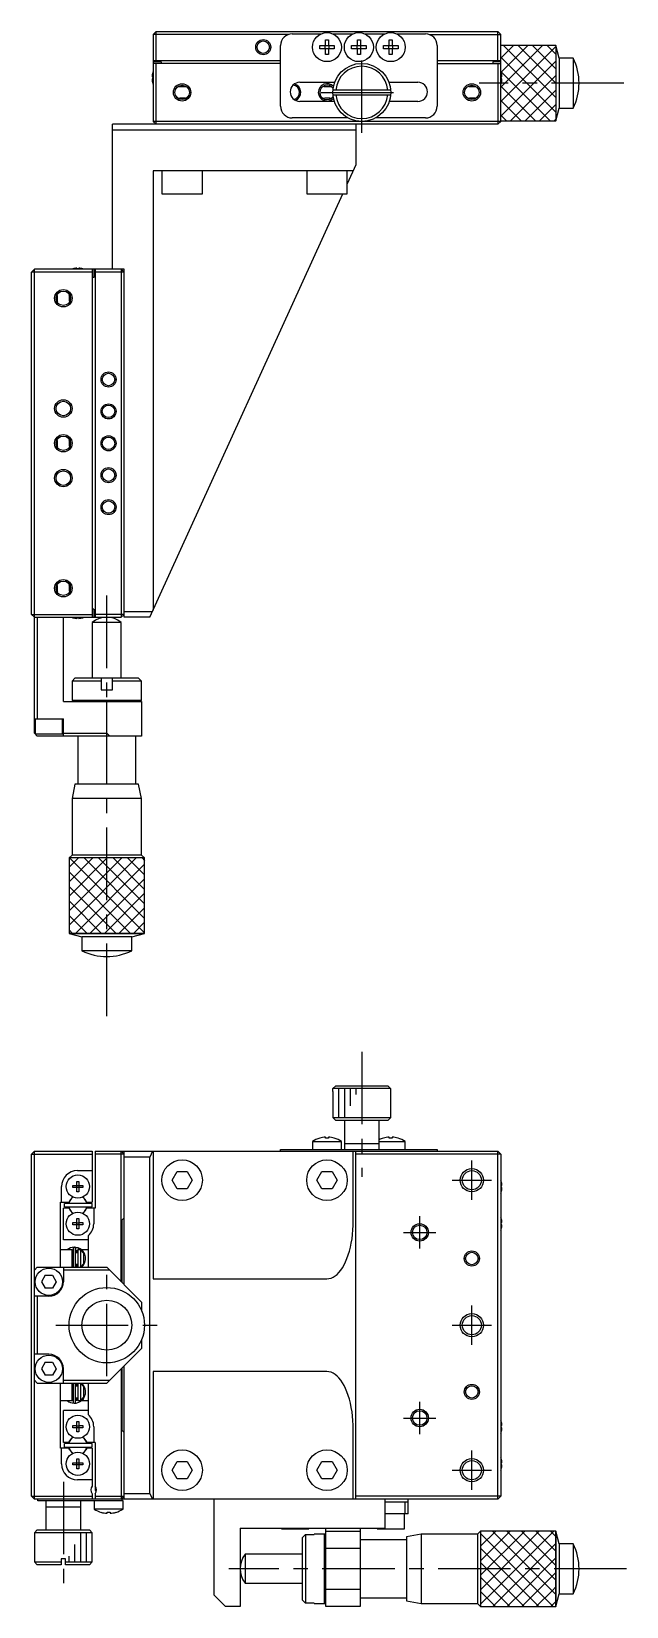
# Model space of a CAD drawing. Extents: x -258 to 397, y -12 to 473.
# Drawn here: x -2.3 to 100.4, y 201.2 to 472.7 of the extents above; entities that cross this region are included whole.
import ezdxf

# ---------------------------------------------------------------- set-up
doc = ezdxf.new("R2010")
doc.units = 0
doc.header["$LTSCALE"] = 10
doc.linetypes.add('CENTER', pattern=[2, 1.25, -0.25, 0.25, -0.25])
doc.layers.get('0').update_dxf_attribs({"linetype": 'CONTINUOUS'})
doc.layers.add('CENTER', color=1, linetype='CENTER')

msp = doc.modelspace()

# ---------------------------------------------------------------- linework, layer by layer
at = {"color": 7, "linetype": 'CONTINUOUS'}
for p, q in [((18.704448, 472.24967), (19.204448, 472.74967)), ((19.204448, 472.74967), (78.204448, 472.74967)), ((19.204448, 467.74967), (19.204448, 472.74967)), ((78.704448, 472.24967), (78.204448, 472.74967)), ((78.204448, 467.74967), (78.204448, 472.74967)), ((18.704448, 472.24967), (18.704448, 457.24967)), ((42.079948, 472.24967), (18.704448, 472.24967)), ((40.704448, 459.84967), (40.704448, 470.34967)), ((42.704448, 472.34967), (47.724652, 472.34967)), ((47.445859, 469.78967), (47.445859, 470.30967)), ((47.445859, 470.30967), (48.444448, 470.30967)), ((48.403073, 469.78967), (48.403073, 470.30967)), ((48.444448, 471.30826), (48.964448, 471.30826)), ((48.444448, 470.30967), (48.444448, 471.30826)), ((48.444448, 470.351045), (48.964448, 470.351045)), ((48.964448, 471.30826), (48.964448, 470.30967)), ((48.964448, 470.30967), (49.963038, 470.30967)), ((49.005823, 470.30967), (49.005823, 469.78967)), ((49.684244, 472.34967), (53.224652, 472.34967)), ((49.963038, 470.30967), (49.963038, 469.78967)), ((52.945859, 469.78967), (52.945859, 470.30967)), ((52.945859, 470.30967), (53.944448, 470.30967)), ((53.903073, 469.78967), (53.903073, 470.30967)), ((53.944448, 471.30826), (54.464448, 471.30826)), ((53.944448, 470.30967), (53.944448, 471.30826)), ((53.944448, 470.351045), (54.464448, 470.351045)), ((54.464448, 471.30826), (54.464448, 470.30967)), ((54.464448, 470.30967), (55.463038, 470.30967)), ((54.505823, 470.30967), (54.505823, 469.78967)), ((55.184244, 472.34967), (58.724652, 472.34967)), ((55.463038, 470.30967), (55.463038, 469.78967)), ((58.445859, 469.78967), (58.445859, 470.30967)), ((58.445859, 470.30967), (59.444448, 470.30967)), ((59.403073, 469.78967), (59.403073, 470.30967)), ((59.444448, 471.30826), (59.964448, 471.30826)), ((59.444448, 470.30967), (59.444448, 471.30826)), ((59.444448, 470.351045), (59.964448, 470.351045)), ((59.964448, 471.30826), (59.964448, 470.30967)), ((59.964448, 470.30967), (60.963038, 470.30967)), ((60.005823, 470.30967), (60.005823, 469.78967)), ((60.684244, 472.34967), (65.704448, 472.34967)), ((60.963038, 470.30967), (60.963038, 469.78967)), ((66.328948, 472.24967), (78.704448, 472.24967)), ((67.704448, 470.34967), (67.704448, 459.84967)), ((78.704448, 457.24967), (78.704448, 472.24967)), ((88.204455, 470.349669), (78.704448, 470.349669)), ((88.204455, 470.349669), (88.204455, 457.349671)), ((88.793943, 468.14967), (88.204455, 470.349669)), ((18.704448, 467.74967), (40.704448, 467.74967)), ((20.104448, 467.49967), (18.704448, 467.49967)), ((40.704448, 467.24967), (18.704448, 467.24967)), ((19.204448, 456.74967), (19.204448, 467.24967)), ((20.104448, 467.49967), (20.104448, 467.24967)), ((48.444448, 469.78967), (47.445859, 469.78967)), ((48.444448, 468.79108), (48.444448, 469.78967)), ((48.964448, 469.748295), (48.444448, 469.748295)), ((48.964448, 468.79108), (48.444448, 468.79108)), ((48.964448, 469.78967), (48.964448, 468.79108)), ((49.963038, 469.78967), (48.964448, 469.78967)), ((53.944448, 469.78967), (52.945859, 469.78967)), ((53.944448, 468.79108), (53.944448, 469.78967)), ((54.464448, 469.748295), (53.944448, 469.748295)), ((54.464448, 468.79108), (53.944448, 468.79108)), ((54.464448, 469.78967), (54.464448, 468.79108)), ((55.463038, 469.78967), (54.464448, 469.78967)), ((59.444448, 469.78967), (58.445859, 469.78967)), ((59.444448, 468.79108), (59.444448, 469.78967)), ((59.964448, 469.748295), (59.444448, 469.748295)), ((59.964448, 468.79108), (59.444448, 468.79108)), ((59.964448, 469.78967), (59.964448, 468.79108)), ((60.963038, 469.78967), (59.964448, 469.78967)), ((67.704448, 467.74967), (78.704448, 467.74967)), ((67.704448, 467.24967), (78.704448, 467.24967)), ((78.704448, 467.49967), (77.304448, 467.49967)), ((77.304448, 467.49967), (77.304448, 467.24967)), ((78.204448, 467.24967), (78.204448, 456.74967)), ((88.793943, 468.14967), (88.793943, 459.54967)), ((91.204454, 468.14967), (88.793943, 468.14967)), ((91.204454, 468.14967), (91.204454, 459.54967)), ((18.514589, 464.92967), (18.634926, 464.92967)), ((18.634926, 464.56967), (18.514589, 464.56967)), ((18.630304, 465.638286), (18.634926, 465.636031)), ((18.634926, 464.92967), (18.634926, 464.56967)), ((78.77397, 465.636031), (78.778592, 465.638286)), ((78.77397, 464.92967), (78.894307, 464.92967)), ((78.77397, 464.56967), (78.77397, 464.92967)), ((78.894307, 464.56967), (78.77397, 464.56967)), ((18.634926, 463.863309), (18.630304, 463.861054)), ((23.159382, 463.26301), (23.017062, 463.293701)), ((44.004448, 463.99967), (50.0207, 463.99967)), ((48.159382, 463.26301), (48.017062, 463.293701)), ((59.688422, 462.64967), (49.720474, 462.64967)), ((49.720474, 461.84967), (59.688422, 461.84967)), ((59.388197, 463.99967), (64.404448, 463.99967)), ((73.159382, 463.26301), (73.017062, 463.293701)), ((78.778592, 463.861054), (78.77397, 463.863309)), ((24.249514, 461.23633), (24.391834, 461.205639)), ((49.950765, 460.69967), (44.004448, 460.69967)), ((49.249514, 461.23633), (49.391834, 461.205639)), ((64.404448, 460.69967), (59.458131, 460.69967)), ((74.249514, 461.23633), (74.391834, 461.205639)), ((88.204455, 457.349671), (88.793943, 459.54967)), ((88.793943, 459.54967), (91.204454, 459.54967)), ((78.204448, 456.74967), (11.704448, 456.74967)), ((11.704448, 431.74967), (11.704448, 456.74967)), ((19.204448, 456.74967), (18.704448, 457.24967)), ((78.704448, 457.24967), (18.704448, 457.24967)), ((52.32958, 457.84967), (42.704448, 457.84967)), ((53.704448, 456.74967), (53.704448, 449.74967)), ((65.704448, 457.84967), (57.079317, 457.84967)), ((78.704448, 457.24967), (78.204448, 456.74967)), ((78.704448, 457.349671), (88.204455, 457.349671)), ((53.704448, 455.74967), (11.704448, 455.74967)), ((53.248722, 448.74967), (18.704448, 448.74967)), ((18.704448, 448.74967), (18.704448, 372.949179)), ((20.204448, 448.74967), (20.204448, 444.74967)), ((27.204448, 444.74967), (27.204448, 448.74967)), ((45.204448, 448.74967), (45.204448, 444.74967)), ((53.704448, 449.74967), (52.204448, 446.45822)), ((52.204448, 444.74967), (52.204448, 448.74967)), ((18.1578, 371.74967), (51.425817, 444.74967)), ((20.204448, 444.74967), (27.204448, 444.74967)), ((45.204448, 444.74967), (52.204448, 444.74967)), ((4.818087, 431.819192), (4.815832, 431.823814)), ((5.524448, 431.819192), (5.524448, 431.939529)), ((5.884448, 431.819192), (5.524448, 431.819192)), ((5.884448, 431.939529), (5.884448, 431.819192)), ((6.593064, 431.823814), (6.59081, 431.819192)), ((-1.795552, 431.74967), (-2.295552, 431.24967)), ((-2.295552, 372.24967), (-2.295552, 431.24967)), ((8.204448, 431.24967), (-2.295552, 431.24967)), ((13.704448, 431.74967), (-1.795552, 431.74967)), ((-1.795552, 351.74967), (-1.795552, 431.74967)), ((8.204448, 431.74967), (8.204448, 371.74967)), ((8.454448, 430.34967), (8.204448, 430.34967)), ((8.454448, 431.74967), (8.454448, 430.34967)), ((8.704448, 431.74967), (8.704448, 371.74967)), ((13.704448, 431.24967), (8.704448, 431.24967)), ((13.704448, 431.24967), (13.204448, 431.74967)), ((13.204448, 431.74967), (13.204448, 371.74967)), ((13.704448, 371.74967), (13.704448, 431.74967)), ((4.217788, 427.294736), (4.248479, 427.437056)), ((2.191108, 426.204604), (2.160417, 426.062284)), ((4.217788, 402.294736), (4.248479, 402.437056)), ((2.191108, 401.204604), (2.160417, 401.062284)), ((2.191108, 376.204604), (2.160417, 376.062284)), ((4.217788, 377.294736), (4.248479, 377.437056)), ((-2.295552, 372.24967), (-1.795552, 371.74967)), ((-2.295552, 372.24967), (8.204448, 372.24967)), ((8.454448, 373.14967), (8.204448, 373.14967)), ((8.454448, 373.14967), (8.454448, 371.74967)), ((13.704448, 372.24967), (8.704448, 372.24967)), ((13.704448, 372.24967), (13.204448, 371.74967)), ((13.704448, 372.74967), (18.613526, 372.74967)), ((-1.795552, 371.74967), (13.204448, 371.74967)), ((-1.295552, 371.74967), (-1.295552, 354.24967)), ((3.204448, 357.24967), (3.204448, 371.74967)), ((4.815832, 371.675526), (4.818087, 371.680148)), ((5.524448, 371.680148), (5.884448, 371.680148)), ((5.524448, 371.559811), (5.524448, 371.680148)), ((5.884448, 371.680148), (5.884448, 371.559811)), ((6.59081, 371.680148), (6.593064, 371.675526)), ((13.204444, 370.872161), (8.204452, 370.872161)), ((8.204452, 370.872161), (8.204452, 361.24967)), ((13.204444, 361.24967), (13.204444, 370.872161)), ((18.1578, 371.74967), (13.704448, 371.74967)), ((5.204448, 361.24967), (4.704448, 360.74967)), ((16.204448, 361.24967), (5.204448, 361.24967)), ((9.704448, 361.24967), (9.704448, 359.24967)), ((11.704448, 359.24967), (11.704448, 361.24967)), ((16.704448, 360.74967), (16.204448, 361.24967)), ((9.704448, 360.74967), (4.704448, 360.74967)), ((4.704448, 360.74967), (4.704448, 357.44967)), ((9.704448, 359.24967), (11.704448, 359.24967)), ((16.704448, 360.74967), (11.704448, 360.74967)), ((16.704448, 357.44967), (16.704448, 360.74967)), ((3.204448, 357.24967), (16.704448, 357.24967)), ((4.704448, 357.44967), (4.904448, 357.24967)), ((4.704448, 357.44967), (16.704448, 357.44967)), ((10.704448, 351.74967), (10.704448, 357.24967)), ((16.504448, 357.24967), (16.704448, 357.44967)), ((16.704448, 357.24967), (16.704448, 351.24967)), ((-1.795552, 354.24967), (3.204448, 354.24967)), ((-1.645552, 354.24967), (-1.645552, 351.64967)), ((3.054448, 351.64967), (3.054448, 354.24967)), ((3.204448, 351.24967), (3.204448, 354.24967)), ((-1.795552, 351.74967), (-1.295552, 351.24967)), ((-1.645552, 351.64967), (3.054448, 351.64967)), ((16.704448, 351.24967), (-1.295552, 351.24967)), ((3.204448, 351.74967), (10.704448, 351.74967)), ((5.704448, 351.24967), (5.704448, 342.99967)), ((10.704448, 351.74967), (11.204448, 351.24967)), ((15.704448, 342.99967), (15.704448, 351.24967)), ((5.204451, 342.99967), (4.704452, 340.499671)), ((16.204445, 342.99967), (5.204451, 342.99967)), ((16.704444, 340.499671), (16.204445, 342.99967)), ((16.704444, 340.499671), (4.704452, 340.499671)), ((4.704452, 340.499671), (4.704452, 330.749666)), ((16.704444, 330.749666), (16.704444, 340.499671)), ((4.704452, 330.749666), (4.204449, 330.249664)), ((17.204447, 330.249664), (4.204449, 330.249664)), ((4.204449, 330.249664), (4.204449, 317.249663)), ((4.204449, 330.249664), (4.204449, 317.249663)), ((17.204447, 330.249664), (4.204449, 330.249664)), ((16.704444, 330.749666), (4.704452, 330.749666)), ((17.204447, 330.249664), (16.704444, 330.749666)), ((17.204447, 317.249663), (17.204447, 330.249664)), ((17.204447, 317.249663), (17.204447, 330.249664)), ((17.204447, 317.249663), (4.204449, 317.249663)), ((4.204449, 317.249663), (6.404448, 316.660175)), ((4.204449, 317.249663), (17.204447, 317.249663)), ((15.004448, 316.660175), (6.404448, 316.660175)), ((6.404448, 316.660175), (6.404448, 314.249664)), ((15.004448, 316.660175), (17.204447, 317.249663)), ((15.004448, 314.249664), (15.004448, 316.660175)), ((15.004448, 314.249664), (6.404448, 314.249664)), ((49.720474, 290.491104), (50.222261, 290.991104)), ((50.222261, 290.991104), (59.186635, 290.991104)), ((59.186635, 290.991104), (59.688422, 290.491104)), ((49.704448, 289.991104), (49.720474, 289.991104)), ((49.704448, 289.991104), (49.704448, 285.491104)), ((49.720474, 289.991104), (49.720474, 290.491104)), ((59.688422, 290.491104), (49.720474, 290.491104)), ((59.688422, 290.491104), (59.688422, 289.991104)), ((59.688422, 289.991104), (59.704448, 289.991104)), ((59.704448, 285.491104), (59.704448, 289.991104)), ((49.704448, 285.491104), (59.704448, 285.491104)), ((49.704448, 285.491104), (50.204448, 284.991104)), ((59.204448, 284.991104), (59.704448, 285.491104)), ((59.204448, 284.991104), (50.204448, 284.991104)), ((51.704448, 284.991104), (51.704448, 279.991104)), ((57.704448, 279.991104), (57.704448, 284.991104)), ((40.704448, 279.691104), (40.704448, 279.991104)), ((40.704448, 279.991104), (67.704448, 279.991104)), ((46.204448, 281.382761), (51.204448, 281.382761)), ((46.204448, 281.382761), (46.204448, 279.991104)), ((47.445859, 281.953685), (47.442515, 281.96054)), ((48.444448, 281.953685), (48.444448, 282.126056)), ((48.964448, 281.953685), (48.444448, 281.953685)), ((48.964448, 282.126056), (48.964448, 281.953685)), ((49.966381, 281.96054), (49.963038, 281.953685)), ((51.204448, 279.991104), (51.204448, 281.382761)), ((57.704448, 280.991104), (51.704448, 280.991104)), ((57.704448, 281.382761), (62.204448, 281.382761)), ((58.445859, 281.953685), (58.442515, 281.96054)), ((59.444448, 281.953685), (59.444448, 282.126056)), ((59.964448, 281.953685), (59.444448, 281.953685)), ((59.964448, 282.126056), (59.964448, 281.953685)), ((60.966381, 281.96054), (60.963038, 281.953685)), ((62.204448, 279.991104), (62.204448, 281.382761)), ((67.704448, 279.991104), (67.704448, 279.691104)), ((-2.295552, 279.191104), (-1.795552, 279.691104)), ((-2.295552, 220.191104), (-2.295552, 279.191104)), ((-2.295552, 279.191104), (8.204448, 279.191104)), ((-1.795552, 279.691104), (8.204448, 279.691104)), ((-1.795552, 219.691104), (-1.795552, 279.691104)), ((8.204448, 279.691104), (8.204448, 270.891104)), ((8.704448, 279.691104), (78.204448, 279.691104)), ((8.704448, 279.691104), (8.704448, 269.891104)), ((13.704448, 279.191104), (8.704448, 279.191104)), ((13.704448, 279.191104), (13.204448, 279.691104)), ((13.204448, 257.191104), (13.204448, 279.691104)), ((13.704448, 256.691104), (13.704448, 279.691104)), ((18.1578, 278.691104), (13.704448, 278.691104)), ((18.613526, 279.691104), (18.1578, 278.691104)), ((18.1578, 220.691104), (18.1578, 278.691104)), ((18.704448, 279.691104), (18.704448, 257.691104)), ((53.248722, 267.691104), (53.248722, 279.691104)), ((53.704448, 219.691104), (53.704448, 279.691104)), ((78.704448, 279.191104), (53.704448, 279.191104)), ((78.704448, 279.191104), (78.204448, 279.691104)), ((78.204448, 219.691104), (78.204448, 279.691104)), ((78.704448, 279.191104), (78.704448, 220.191104)), ((5.524448, 274.477465), (5.884448, 274.477465)), ((5.524448, 273.771104), (5.524448, 274.477465)), ((5.654448, 276.341104), (8.204448, 276.341104)), ((5.884448, 274.477465), (5.884448, 273.771104)), ((21.972397, 274.691104), (22.838423, 276.191104)), ((22.838423, 273.191104), (21.972397, 274.691104)), ((22.838423, 276.191104), (24.570473, 276.191104)), ((24.570473, 276.191104), (25.436499, 274.691104)), ((25.436499, 274.691104), (24.570473, 273.191104)), ((46.972397, 274.691104), (47.838423, 276.191104)), ((47.838423, 273.191104), (46.972397, 274.691104)), ((47.838423, 276.191104), (49.570473, 276.191104)), ((49.570473, 276.191104), (50.436499, 274.691104)), ((50.436499, 274.691104), (49.570473, 273.191104)), ((78.77397, 274.477465), (78.778592, 274.47972)), ((2.904448, 270.891104), (2.904448, 273.591104)), ((4.818087, 273.411104), (4.818087, 273.771104)), ((4.818087, 273.771104), (5.524448, 273.771104)), ((5.524448, 273.411104), (4.818087, 273.411104)), ((5.53482, 273.760732), (5.524448, 273.771104)), ((5.53482, 273.421476), (5.524448, 273.411104)), ((5.524448, 272.704742), (5.524448, 273.411104)), ((5.884448, 272.704742), (5.524448, 272.704742)), ((5.53482, 273.760732), (5.874076, 273.760732)), ((5.53482, 273.421476), (5.53482, 273.760732)), ((5.874076, 273.421476), (5.53482, 273.421476)), ((5.874076, 273.760732), (5.884448, 273.771104)), ((5.874076, 273.760732), (5.874076, 273.421476)), ((5.874076, 273.421476), (5.884448, 273.411104)), ((5.884448, 273.771104), (6.59081, 273.771104)), ((6.59081, 273.411104), (5.884448, 273.411104)), ((5.884448, 273.411104), (5.884448, 272.704742)), ((6.59081, 273.771104), (6.59081, 273.411104)), ((24.570473, 273.191104), (22.838423, 273.191104)), ((49.570473, 273.191104), (47.838423, 273.191104)), ((78.77397, 273.411104), (78.77397, 273.771104)), ((78.77397, 273.771104), (78.894307, 273.771104)), ((78.894307, 273.411104), (78.77397, 273.411104)), ((78.778592, 272.702488), (78.77397, 272.704742)), ((2.704448, 259.691104), (2.704448, 270.891104)), ((2.704448, 270.891104), (4.153642, 270.891104)), ((3.204448, 264.391104), (3.204448, 269.891104)), ((4.153642, 269.891104), (3.204448, 269.891104)), ((3.404448, 270.091104), (3.404448, 270.691104)), ((8.204448, 270.691104), (3.404448, 270.691104)), ((3.404448, 270.091104), (8.204448, 270.091104)), ((4.303808, 271.151199), (4.153642, 270.891104)), ((4.153642, 269.891104), (4.303808, 269.631009)), ((7.255254, 270.891104), (7.105088, 271.151199)), ((7.105088, 269.631009), (7.255254, 269.891104)), ((7.255254, 270.891104), (8.204448, 270.891104)), ((8.704448, 269.891104), (7.255254, 269.891104)), ((8.204448, 270.091104), (8.204448, 270.691104)), ((8.454448, 269.891104), (8.454448, 267.191104)), ((4.818087, 267.011104), (4.818087, 267.371104)), ((4.818087, 267.371104), (5.524448, 267.371104)), ((5.524448, 267.011104), (4.818087, 267.011104)), ((5.524448, 268.077465), (5.884448, 268.077465)), ((5.524448, 267.371104), (5.524448, 268.077465)), ((5.53482, 267.360732), (5.524448, 267.371104)), ((5.53482, 267.021476), (5.524448, 267.011104)), ((5.524448, 266.304742), (5.524448, 267.011104)), ((5.884448, 266.304742), (5.524448, 266.304742)), ((5.53482, 267.021476), (5.53482, 267.360732)), ((5.53482, 267.360732), (5.874076, 267.360732)), ((5.874076, 267.021476), (5.53482, 267.021476)), ((5.874076, 267.360732), (5.884448, 267.371104)), ((5.874076, 267.360732), (5.874076, 267.021476)), ((5.874076, 267.021476), (5.884448, 267.011104)), ((5.884448, 268.077465), (5.884448, 267.371104)), ((5.884448, 267.371104), (6.59081, 267.371104)), ((5.884448, 267.011104), (5.884448, 266.304742)), ((6.59081, 267.011104), (5.884448, 267.011104)), ((6.59081, 267.371104), (6.59081, 267.011104)), ((13.354448, 267.841104), (13.704448, 268.191104)), ((13.354448, 257.041104), (13.354448, 267.841104)), ((53.192614, 266.126759), (53.234673, 266.906513)), ((53.234673, 266.906513), (53.248722, 267.691104)), ((78.77397, 268.077465), (78.778592, 268.07972)), ((78.77397, 267.011104), (78.77397, 267.371104)), ((78.77397, 267.371104), (78.894307, 267.371104)), ((78.894307, 267.011104), (78.77397, 267.011104)), ((78.778592, 266.302488), (78.77397, 266.304742)), ((7.504448, 264.391104), (3.204448, 264.391104)), ((7.504448, 265.112042), (7.504448, 259.691104)), ((52.75201, 263.151199), (52.901821, 263.86427)), ((52.901821, 263.86427), (53.025674, 264.600934)), ((53.025674, 264.600934), (53.122804, 265.35665)), ((53.122804, 265.35665), (53.192614, 266.126759)), ((4.704448, 262.691104), (2.704448, 262.691104)), ((4.692858, 262.692235), (4.909425, 262.734786)), ((4.704448, 259.691104), (4.704448, 262.691104)), ((4.909448, 262.191104), (4.704448, 262.191104)), ((4.909448, 262.941104), (4.909448, 259.691104)), ((5.819495, 262.9988), (5.132041, 263.13476)), ((5.305559, 262.968421), (5.297901, 262.964729)), ((5.299448, 259.691104), (5.299448, 262.941104)), ((5.299448, 262.339605), (5.299782, 262.35383)), ((5.704448, 262.191104), (5.299448, 262.191104)), ((5.299782, 262.35383), (5.300842, 262.36881)), ((5.300842, 262.36881), (5.302625, 262.383719)), ((5.302625, 262.383719), (5.305129, 262.398523)), ((5.305129, 262.398523), (5.308346, 262.413186)), ((5.336906, 262.982349), (5.305559, 262.968421)), ((5.308346, 262.413186), (5.31227, 262.427674)), ((5.31227, 262.427674), (5.316893, 262.441954)), ((5.316893, 262.441954), (5.322204, 262.45599)), ((5.322204, 262.45599), (5.328191, 262.469751)), ((5.328191, 262.469751), (5.334842, 262.483203)), ((5.334842, 262.483203), (5.342142, 262.496313)), ((5.368897, 262.994691), (5.336906, 262.982349)), ((5.342142, 262.496313), (5.350076, 262.509051)), ((5.350076, 262.509051), (5.358624, 262.521384)), ((5.358624, 262.521384), (5.36777, 262.533283)), ((5.36777, 262.533283), (5.377491, 262.544718)), ((5.401452, 263.005417), (5.368897, 262.994691)), ((5.377491, 262.544718), (5.387767, 262.555659)), ((5.387767, 262.555659), (5.398574, 262.56608)), ((5.398574, 262.56608), (5.409887, 262.575952)), ((5.434491, 263.014503), (5.401452, 263.005417)), ((5.409887, 262.575952), (5.42168, 262.585251)), ((5.42168, 262.585251), (5.433926, 262.593951)), ((5.433926, 262.593951), (5.446595, 262.60203)), ((5.467935, 263.021926), (5.434491, 263.014503)), ((5.446595, 262.60203), (5.459658, 262.609464)), ((5.459658, 262.609464), (5.473082, 262.616233)), ((5.501702, 263.027667), (5.467935, 263.021926)), ((5.473082, 262.616233), (5.486835, 262.622318)), ((5.486835, 262.622318), (5.500882, 262.627701)), ((5.500882, 262.627701), (5.515189, 262.632368)), ((5.535708, 263.031714), (5.501702, 263.027667)), ((5.504448, 262.629299), (5.504448, 262.191104)), ((5.515189, 262.632368), (5.529719, 262.636303)), ((5.529719, 262.636303), (5.544435, 262.639495)), ((5.569871, 263.034057), (5.535708, 263.031714)), ((5.544435, 262.639495), (5.559299, 262.641933)), ((5.559299, 262.641933), (5.574272, 262.643612)), ((5.604107, 263.034689), (5.569871, 263.034057)), ((5.574272, 262.643612), (5.589315, 262.644523)), ((5.589315, 262.644523), (5.604389, 262.644666)), ((5.638333, 263.03361), (5.604107, 263.034689)), ((5.604389, 262.644666), (5.619453, 262.644037)), ((5.619453, 262.644037), (5.634468, 262.642639)), ((5.634468, 262.642639), (5.649394, 262.640475)), ((5.672465, 263.03082), (5.638333, 263.03361)), ((5.649394, 262.640475), (5.664191, 262.637552)), ((5.664191, 262.637552), (5.67882, 262.633877)), ((5.70642, 263.026328), (5.672465, 263.03082)), ((5.67882, 262.633877), (5.693243, 262.629461)), ((5.693243, 262.629461), (5.707423, 262.624316)), ((5.704448, 262.691104), (5.704448, 259.691104)), ((6.204448, 262.691104), (5.704448, 262.691104)), ((5.740114, 263.020143), (5.70642, 263.026328)), ((5.707423, 262.624316), (5.715743, 262.620909)), ((5.717799, 262.62107), (5.730087, 262.615742)), ((5.773466, 263.012279), (5.740114, 263.020143)), ((5.76896, 262.691104), (5.775291, 262.703092)), ((5.806393, 263.002757), (5.773466, 263.012279)), ((5.775291, 262.703092), (5.781734, 262.715726)), ((5.810144, 262.751304), (5.779953, 262.691101)), ((5.781734, 262.715726), (5.788248, 262.728922)), ((5.788248, 262.728922), (5.79479, 262.742593)), ((5.79479, 262.742593), (5.801316, 262.756647)), ((5.801316, 262.756647), (5.807782, 262.77099)), ((5.838812, 262.991598), (5.806393, 263.002757)), ((5.807782, 262.77099), (5.814145, 262.785529)), ((5.877845, 262.974722), (5.810144, 262.751304)), ((5.814145, 262.785529), (5.820363, 262.800165)), ((5.820363, 262.800165), (5.826395, 262.814801)), ((5.826395, 262.814801), (5.832201, 262.829341)), ((5.832201, 262.829341), (5.837742, 262.843687)), ((5.837742, 262.843687), (5.842981, 262.857743)), ((5.868979, 262.979544), (5.838812, 262.991598)), ((5.842981, 262.857743), (5.847883, 262.871417)), ((5.847883, 262.871417), (5.852416, 262.884618)), ((5.852416, 262.884618), (5.856549, 262.897257)), ((5.856549, 262.897257), (5.860256, 262.909251)), ((5.860256, 262.909251), (5.86351, 262.92052)), ((5.86351, 262.92052), (5.866292, 262.930988)), ((5.866292, 262.930988), (5.868582, 262.940586)), ((5.868582, 262.940586), (5.870364, 262.949251)), ((5.869708, 262.979121), (5.868979, 262.979544)), ((5.871748, 262.975754), (5.869708, 262.979121)), ((5.870364, 262.949251), (5.871628, 262.956925)), ((5.89814, 262.965734), (5.871146, 262.97755)), ((5.871628, 262.956925), (5.872364, 262.963556)), ((5.87224, 262.973522), (5.871748, 262.975754)), ((5.872569, 262.969101), (5.87224, 262.973522)), ((5.872364, 262.963556), (5.872569, 262.969101)), ((6.204448, 259.691104), (6.204448, 262.691104)), ((6.204448, 262.636787), (6.704448, 262.107619)), ((7.504448, 262.691104), (6.341064, 262.691104)), ((6.704448, 262.107619), (6.704448, 260.274589)), ((51.913931, 260.620036), (52.156829, 261.196623)), ((52.156829, 261.196623), (52.378362, 261.813251)), ((52.378362, 261.813251), (52.577164, 262.466118)), ((52.577164, 262.466118), (52.75201, 263.151199)), ((-1.295552, 259.691104), (-1.795552, 259.191104)), ((-1.295552, 259.691104), (10.704448, 259.691104)), ((0.069363, 258.291104), (-0.565723, 257.191104)), ((0.069363, 258.291104), (1.339533, 258.291104)), ((1.339533, 258.291104), (1.974619, 257.191104)), ((3.204448, 259.691104), (3.204448, 257.191104)), ((11.204448, 259.191104), (3.204448, 259.191104)), ((4.704448, 260.191104), (4.909448, 260.191104)), ((5.299448, 260.191104), (5.704448, 260.191104)), ((5.299524, 260.035908), (5.299448, 260.042603)), ((5.30022, 260.020904), (5.299524, 260.035908)), ((5.301641, 260.005948), (5.30022, 260.020904)), ((5.303786, 259.991077), (5.301641, 260.005948)), ((5.30665, 259.976325), (5.303786, 259.991077)), ((5.310228, 259.961726), (5.30665, 259.976325)), ((5.314511, 259.947317), (5.310228, 259.961726)), ((5.319491, 259.93313), (5.314511, 259.947317)), ((5.325157, 259.919201), (5.319491, 259.93313)), ((5.331498, 259.905562), (5.325157, 259.919201)), ((5.3385, 259.892247), (5.331498, 259.905562)), ((5.346148, 259.879289), (5.3385, 259.892247)), ((5.354425, 259.866721), (5.346148, 259.879289)), ((5.363313, 259.854572), (5.354425, 259.866721)), ((5.372791, 259.842875), (5.363313, 259.854572)), ((5.382839, 259.83166), (5.372791, 259.842875)), ((5.393434, 259.820955), (5.382839, 259.83166)), ((5.404551, 259.810788), (5.393434, 259.820955)), ((5.416164, 259.801187), (5.404551, 259.810788)), ((5.428245, 259.792178), (5.416164, 259.801187)), ((5.440765, 259.783784), (5.428245, 259.792178)), ((5.453694, 259.77603), (5.440765, 259.783784)), ((5.467, 259.768937), (5.453694, 259.77603)), ((5.480649, 259.762524), (5.467, 259.768937)), ((5.494607, 259.756811), (5.480649, 259.762524)), ((5.508838, 259.751813), (5.494607, 259.756811)), ((5.504448, 260.191104), (5.504448, 259.75292)), ((5.523305, 259.747544), (5.508838, 259.751813)), ((5.704606, 259.755894), (5.516083, 259.690818)), ((5.537971, 259.744018), (5.523305, 259.747544)), ((5.552798, 259.741245), (5.537971, 259.744018)), ((5.567746, 259.739232), (5.552798, 259.741245)), ((5.582776, 259.737986), (5.567746, 259.739232)), ((5.597848, 259.737509), (5.582776, 259.737986)), ((5.612922, 259.737803), (5.597848, 259.737509)), ((5.627958, 259.738867), (5.612922, 259.737803)), ((5.642917, 259.740698), (5.627958, 259.738867)), ((5.657758, 259.743288), (5.642917, 259.740698)), ((5.672445, 259.746631), (5.657758, 259.743288)), ((5.686937, 259.750717), (5.672445, 259.746631)), ((5.701199, 259.755533), (5.686937, 259.750717)), ((5.715743, 259.761299), (5.701199, 259.755533)), ((6.704448, 260.274589), (6.204448, 259.745421)), ((16.704448, 253.691104), (10.704448, 259.691104)), ((49.755331, 257.967405), (50.099731, 258.180539)), ((50.099731, 258.180539), (50.435448, 258.452309)), ((50.435448, 258.452309), (50.760413, 258.781039)), ((50.760413, 258.781039), (51.072622, 259.164702)), ((51.072622, 259.164702), (51.370151, 259.600934)), ((51.370151, 259.600934), (51.651165, 260.087044)), ((51.651165, 260.087044), (51.913931, 260.620036)), ((-0.565723, 257.191104), (0.069363, 256.091104)), ((1.339533, 256.091104), (0.069363, 256.091104)), ((1.974619, 257.191104), (1.339533, 256.091104)), ((18.704448, 257.691104), (48.691459, 257.691104)), ((48.691459, 257.691104), (49.049018, 257.721931)), ((49.049018, 257.721931), (49.404372, 257.81422)), ((49.404372, 257.81422), (49.755331, 257.967405)), ((0.704448, 254.691104), (-1.795552, 254.691104)), ((-1.295552, 254.691104), (-1.295552, 244.691104)), ((16.704448, 253.691104), (16.704448, 252.191101)), ((16.704448, 247.191106), (16.704448, 245.691104)), ((0.704448, 244.691104), (-1.795552, 244.691104)), ((16.704448, 245.691104), (10.704448, 239.691104)), ((0.069363, 243.291104), (-0.565723, 242.191104)), ((-0.565723, 242.191104), (0.069363, 241.091104)), ((0.069363, 243.291104), (1.339533, 243.291104)), ((1.339533, 243.291104), (1.974619, 242.191104)), ((1.974619, 242.191104), (1.339533, 241.091104)), ((3.204448, 239.691104), (3.204448, 242.191104)), ((13.204448, 242.191104), (13.204448, 219.691104)), ((13.354448, 231.541104), (13.354448, 242.341104)), ((13.704448, 219.691104), (13.704448, 242.691104)), ((48.691459, 241.691104), (18.704448, 241.691104)), ((18.704448, 241.691104), (18.704448, 219.691104)), ((49.049018, 241.660277), (48.691459, 241.691104)), ((-1.795552, 240.191104), (-1.295552, 239.691104)), ((-1.295552, 239.691104), (10.704448, 239.691104)), ((1.339533, 241.091104), (0.069363, 241.091104)), ((2.704448, 228.491104), (2.704448, 239.691104)), ((3.204448, 240.191104), (11.204448, 240.191104)), ((4.704448, 236.691104), (4.704448, 239.691104)), ((4.909448, 239.191104), (4.704448, 239.191104)), ((4.909448, 239.691104), (4.909448, 236.441104)), ((5.299448, 236.441104), (5.299448, 239.691104)), ((5.299448, 239.339605), (5.299782, 239.35383)), ((5.704448, 239.191104), (5.299448, 239.191104)), ((5.299782, 239.35383), (5.300842, 239.36881)), ((5.300842, 239.36881), (5.302625, 239.383719)), ((5.302625, 239.383719), (5.305129, 239.398523)), ((5.305129, 239.398523), (5.308346, 239.413186)), ((5.308346, 239.413186), (5.31227, 239.427674)), ((5.31227, 239.427674), (5.316893, 239.441954)), ((5.316893, 239.441954), (5.322204, 239.45599)), ((5.322204, 239.45599), (5.328191, 239.469751)), ((5.328191, 239.469751), (5.334842, 239.483203)), ((5.334842, 239.483203), (5.342142, 239.496313)), ((5.342142, 239.496313), (5.350076, 239.509051)), ((5.350076, 239.509051), (5.358624, 239.521384)), ((5.358624, 239.521384), (5.36777, 239.533283)), ((5.36777, 239.533283), (5.377491, 239.544718)), ((5.377491, 239.544718), (5.387767, 239.555659)), ((5.387767, 239.555659), (5.398574, 239.56608)), ((5.398574, 239.56608), (5.409887, 239.575952)), ((5.409887, 239.575952), (5.42168, 239.585251)), ((5.42168, 239.585251), (5.433926, 239.593951)), ((5.433926, 239.593951), (5.446595, 239.60203)), ((5.446595, 239.60203), (5.459658, 239.609464)), ((5.459658, 239.609464), (5.473082, 239.616233)), ((5.473082, 239.616233), (5.486835, 239.622318)), ((5.486835, 239.622318), (5.500882, 239.627701)), ((5.500882, 239.627701), (5.515189, 239.632368)), ((5.504448, 239.629299), (5.504448, 239.191104)), ((5.515189, 239.632368), (5.529719, 239.636303)), ((5.529719, 239.636303), (5.544435, 239.639495)), ((5.544435, 239.639495), (5.559299, 239.641933)), ((5.559299, 239.641933), (5.574272, 239.643612)), ((5.574272, 239.643612), (5.589315, 239.644523)), ((5.589315, 239.644523), (5.604389, 239.644666)), ((5.604389, 239.644666), (5.619453, 239.644037)), ((5.619453, 239.644037), (5.634468, 239.642639)), ((5.634468, 239.642639), (5.649394, 239.640475)), ((5.649394, 239.640475), (5.664191, 239.637552)), ((5.664191, 239.637552), (5.67882, 239.633877)), ((5.67882, 239.633877), (5.693243, 239.629461)), ((5.693243, 239.629461), (5.707423, 239.624316)), ((5.704448, 239.691104), (5.704448, 236.691104)), ((5.707423, 239.624316), (5.715743, 239.620909)), ((5.717799, 239.62107), (5.730087, 239.615742)), ((6.204448, 236.691104), (6.204448, 239.691104)), ((6.204448, 239.636787), (6.704448, 239.107619)), ((6.704448, 239.107619), (6.704448, 237.274589)), ((7.504448, 239.691104), (7.504448, 234.270166)), ((49.404372, 241.567987), (49.049018, 241.660277)), ((49.755331, 241.414803), (49.404372, 241.567987)), ((50.099731, 241.201669), (49.755331, 241.414803)), ((50.435448, 240.929899), (50.099731, 241.201669)), ((50.760413, 240.601169), (50.435448, 240.929899)), ((51.072622, 240.217505), (50.760413, 240.601169)), ((51.370151, 239.781274), (51.072622, 240.217505)), ((51.651165, 239.295163), (51.370151, 239.781274)), ((51.913931, 238.762172), (51.651165, 239.295163)), ((2.704448, 236.691104), (4.704448, 236.691104)), ((4.704202, 236.687735), (4.692015, 236.691018)), ((4.909392, 236.647738), (4.704202, 236.687735)), ((4.704448, 237.191104), (4.909448, 237.191104)), ((5.299448, 237.191104), (5.704448, 237.191104)), ((5.299524, 237.035908), (5.299448, 237.042603)), ((5.704606, 236.755894), (5.299491, 236.647415)), ((5.30022, 237.020904), (5.299524, 237.035908)), ((5.301641, 237.005948), (5.30022, 237.020904)), ((5.303786, 236.991077), (5.301641, 237.005948)), ((5.30665, 236.976325), (5.303786, 236.991077)), ((5.310228, 236.961726), (5.30665, 236.976325)), ((5.314511, 236.947317), (5.310228, 236.961726)), ((5.319491, 236.93313), (5.314511, 236.947317)), ((5.325157, 236.919201), (5.319491, 236.93313)), ((5.331498, 236.905562), (5.325157, 236.919201)), ((5.3385, 236.892247), (5.331498, 236.905562)), ((5.346148, 236.879289), (5.3385, 236.892247)), ((5.354425, 236.866721), (5.346148, 236.879289)), ((5.363313, 236.854572), (5.354425, 236.866721)), ((5.372791, 236.842875), (5.363313, 236.854572)), ((5.382839, 236.83166), (5.372791, 236.842875)), ((5.393434, 236.820955), (5.382839, 236.83166)), ((5.404551, 236.810788), (5.393434, 236.820955)), ((5.416164, 236.801187), (5.404551, 236.810788)), ((5.428245, 236.792178), (5.416164, 236.801187)), ((5.440765, 236.783784), (5.428245, 236.792178)), ((5.453694, 236.77603), (5.440765, 236.783784)), ((5.467, 236.768937), (5.453694, 236.77603)), ((5.480649, 236.762524), (5.467, 236.768937)), ((5.494607, 236.756811), (5.480649, 236.762524)), ((5.508838, 236.751813), (5.494607, 236.756811)), ((5.504448, 237.191104), (5.504448, 236.75292)), ((5.523305, 236.747544), (5.508838, 236.751813)), ((5.537971, 236.744018), (5.523305, 236.747544)), ((5.552798, 236.741245), (5.537971, 236.744018)), ((5.567746, 236.739232), (5.552798, 236.741245)), ((5.582776, 236.737986), (5.567746, 236.739232)), ((5.597848, 236.737509), (5.582776, 236.737986)), ((5.612922, 236.737803), (5.597848, 236.737509)), ((5.627958, 236.738867), (5.612922, 236.737803)), ((5.642917, 236.740698), (5.627958, 236.738867)), ((5.657758, 236.743288), (5.642917, 236.740698)), ((5.672445, 236.746631), (5.657758, 236.743288)), ((5.686937, 236.750717), (5.672445, 236.746631)), ((5.701199, 236.755533), (5.686937, 236.750717)), ((5.715743, 236.761299), (5.701199, 236.755533)), ((5.704448, 236.691104), (6.204448, 236.691104)), ((5.812093, 236.381283), (5.868979, 236.402664)), ((5.868534, 236.403523), (5.886526, 236.411322)), ((6.704448, 237.274589), (6.204448, 236.745421)), ((6.340693, 236.691104), (7.504448, 236.691104)), ((52.156829, 238.185584), (51.913931, 238.762172)), ((52.378362, 237.568956), (52.156829, 238.185584)), ((52.577164, 236.916089), (52.378362, 237.568956)), ((52.75201, 236.231009), (52.577164, 236.916089)), ((3.204448, 229.491104), (3.204448, 234.991104)), ((7.504448, 234.991104), (3.204448, 234.991104)), ((52.901821, 235.517938), (52.75201, 236.231009)), ((53.025674, 234.781274), (52.901821, 235.517938)), ((53.122804, 234.025557), (53.025674, 234.781274)), ((53.192614, 233.255448), (53.122804, 234.025557)), ((4.818087, 232.011104), (4.818087, 232.371104)), ((4.818087, 232.371104), (5.524448, 232.371104)), ((5.524448, 232.011104), (4.818087, 232.011104)), ((5.524448, 233.077465), (5.884448, 233.077465)), ((5.524448, 232.371104), (5.524448, 233.077465)), ((5.53482, 232.360732), (5.524448, 232.371104)), ((5.53482, 232.021476), (5.524448, 232.011104)), ((5.524448, 231.304742), (5.524448, 232.011104)), ((5.884448, 231.304742), (5.524448, 231.304742)), ((5.53482, 232.360732), (5.874076, 232.360732)), ((5.53482, 232.021476), (5.53482, 232.360732)), ((5.874076, 232.021476), (5.53482, 232.021476)), ((5.874076, 232.360732), (5.884448, 232.371104)), ((5.874076, 232.360732), (5.874076, 232.021476)), ((5.874076, 232.021476), (5.884448, 232.011104)), ((5.884448, 233.077465), (5.884448, 232.371104)), ((5.884448, 232.371104), (6.59081, 232.371104)), ((6.59081, 232.011104), (5.884448, 232.011104)), ((5.884448, 232.011104), (5.884448, 231.304742)), ((6.59081, 232.371104), (6.59081, 232.011104)), ((8.454448, 232.191104), (8.454448, 229.491104)), ((13.704448, 231.191104), (13.354448, 231.541104)), ((53.234673, 232.475695), (53.192614, 233.255448)), ((53.248722, 231.691104), (53.234673, 232.475695)), ((53.248722, 219.691104), (53.248722, 231.691104)), ((78.77397, 233.077465), (78.778592, 233.07972)), ((78.77397, 232.011104), (78.77397, 232.371104)), ((78.77397, 232.371104), (78.894307, 232.371104)), ((78.894307, 232.011104), (78.77397, 232.011104)), ((78.778592, 231.302488), (78.77397, 231.304742)), ((4.153642, 228.491104), (2.704448, 228.491104)), ((2.904448, 225.791104), (2.904448, 228.491104)), ((4.153642, 229.491104), (3.204448, 229.491104)), ((3.404448, 228.691104), (3.404448, 229.291104)), ((8.204448, 229.291104), (3.404448, 229.291104)), ((3.404448, 228.691104), (8.204448, 228.691104)), ((4.153642, 229.491104), (4.303808, 229.751199)), ((4.303808, 228.231009), (4.153642, 228.491104)), ((7.105088, 229.751199), (7.255254, 229.491104)), ((7.255254, 228.491104), (7.105088, 228.231009)), ((8.704448, 229.491104), (7.255254, 229.491104)), ((8.204448, 228.491104), (7.255254, 228.491104)), ((8.204448, 228.691104), (8.204448, 229.291104)), ((8.204448, 228.491104), (8.204448, 221.952542)), ((8.704448, 229.491104), (8.704448, 221.191104)), ((4.818087, 225.611104), (4.818087, 225.971104)), ((4.818087, 225.971104), (5.524448, 225.971104)), ((5.524448, 225.611104), (4.818087, 225.611104)), ((5.524448, 226.677465), (5.884448, 226.677465)), ((5.524448, 225.971104), (5.524448, 226.677465)), ((5.53482, 225.960732), (5.524448, 225.971104)), ((5.53482, 225.621476), (5.524448, 225.611104)), ((5.524448, 224.904742), (5.524448, 225.611104)), ((5.53482, 225.960732), (5.874076, 225.960732)), ((5.53482, 225.621476), (5.53482, 225.960732)), ((5.874076, 225.621476), (5.53482, 225.621476)), ((5.874076, 225.960732), (5.884448, 225.971104)), ((5.874076, 225.960732), (5.874076, 225.621476)), ((5.874076, 225.621476), (5.884448, 225.611104)), ((5.884448, 226.677465), (5.884448, 225.971104)), ((5.884448, 225.971104), (6.59081, 225.971104)), ((5.884448, 225.611104), (5.884448, 224.904742)), ((6.59081, 225.611104), (5.884448, 225.611104)), ((6.59081, 225.971104), (6.59081, 225.611104)), ((21.972397, 224.691104), (22.838423, 226.191104)), ((22.838423, 226.191104), (24.570473, 226.191104)), ((24.570473, 226.191104), (25.436499, 224.691104)), ((46.972397, 224.691104), (47.838423, 226.191104)), ((47.838423, 226.191104), (49.570473, 226.191104)), ((49.570473, 226.191104), (50.436499, 224.691104)), ((78.77397, 226.677465), (78.778592, 226.67972)), ((78.77397, 225.611104), (78.77397, 225.971104)), ((78.77397, 225.971104), (78.894307, 225.971104)), ((78.894307, 225.611104), (78.77397, 225.611104)), ((5.884448, 224.904742), (5.524448, 224.904742)), ((8.204448, 223.041104), (5.654448, 223.041104)), ((22.838423, 223.191104), (21.972397, 224.691104)), ((24.570473, 223.191104), (22.838423, 223.191104)), ((25.436499, 224.691104), (24.570473, 223.191104)), ((47.838423, 223.191104), (46.972397, 224.691104)), ((49.570473, 223.191104), (47.838423, 223.191104)), ((50.436499, 224.691104), (49.570473, 223.191104)), ((78.778592, 224.902488), (78.77397, 224.904742)), ((-2.295552, 220.191104), (-1.795552, 219.691104)), ((-2.295552, 220.191104), (8.204448, 220.191104)), ((8.204448, 220.629666), (8.204448, 219.691104)), ((8.704448, 221.191104), (8.949436, 221.191104)), ((8.704448, 220.629666), (8.704448, 219.691104)), ((8.704448, 220.191104), (13.704448, 220.191104)), ((13.204448, 219.691104), (13.704448, 220.191104)), ((13.704448, 220.691104), (18.1578, 220.691104)), ((18.1578, 220.691104), (18.613526, 219.691104)), ((78.704448, 220.191104), (53.704448, 220.191104)), ((78.204448, 219.691104), (78.704448, 220.191104)), ((78.204448, 219.691104), (-1.795552, 219.691104)), ((-1.195552, 219.391104), (-1.195552, 219.691104)), ((13.504448, 219.391104), (-1.195552, 219.391104)), ((0.204448, 219.391104), (0.204448, 214.391104)), ((0.204448, 218.391104), (6.204448, 218.391104)), ((6.204448, 214.391104), (6.204448, 219.391104)), ((8.504448, 219.391104), (8.504448, 217.999446)), ((13.504448, 217.999446), (8.504448, 217.999446)), ((9.742515, 217.421668), (9.745859, 217.428523)), ((10.744448, 217.428523), (11.264448, 217.428523)), ((10.744448, 217.256151), (10.744448, 217.428523)), ((11.264448, 217.428523), (11.264448, 217.256151)), ((12.263038, 217.428523), (12.266381, 217.421668)), ((13.304448, 219.691104), (13.304448, 219.391104)), ((13.504448, 217.999446), (13.504448, 219.391104)), ((29.204448, 219.691104), (29.204448, 203.191104)), ((58.704448, 219.691104), (58.704448, 214.691104)), ((62.70445, 219.191104), (58.704448, 219.191104)), ((62.204448, 217.191104), (62.204448, 219.191104)), ((62.70445, 217.191104), (62.70445, 219.691104)), ((33.704448, 214.691104), (58.704448, 214.691104)), ((33.704448, 214.691104), (33.704448, 201.191104)), ((40.854448, 214.691104), (40.854448, 214.591104)), ((40.854448, 214.591104), (45.554448, 214.591104)), ((45.554448, 214.591104), (45.554448, 214.691104)), ((48.504448, 201.191104), (48.504448, 214.691104)), ((54.404448, 214.691104), (54.404448, 201.191104)), ((57.354448, 214.691104), (57.354448, 214.591104)), ((57.354448, 214.591104), (62.054448, 214.591104)), ((62.704448, 217.191104), (58.704448, 217.191104)), ((62.054448, 214.591104), (62.054448, 217.191104)), ((-1.295552, 214.391104), (-1.795552, 213.891104)), ((8.204448, 213.891104), (-1.795552, 213.891104)), ((-1.795552, 213.891104), (-1.795552, 208.891104)), ((-1.295552, 214.391104), (7.704448, 214.391104)), ((8.204448, 213.891104), (7.704448, 214.391104)), ((8.204448, 208.891104), (8.204448, 213.891104)), ((44.404448, 212.441104), (44.404448, 202.941104)), ((44.504448, 212.441104), (44.404448, 212.441104)), ((44.504448, 213.099431), (45.004448, 213.607184)), ((44.504448, 202.282777), (44.504448, 213.099431)), ((45.004448, 213.607184), (45.004448, 201.775024)), ((45.004448, 213.607184), (46.504448, 213.607184)), ((48.304448, 213.691104), (46.504448, 213.691104)), ((46.504448, 213.607184), (46.504448, 213.691104)), ((48.304448, 201.691104), (48.304448, 213.691104)), ((48.504448, 213.491104), (48.304448, 213.691104)), ((48.504448, 214.191104), (54.404448, 214.191104)), ((62.454448, 212.691104), (54.404448, 212.691104)), ((64.954447, 213.6911), (62.454448, 213.191101)), ((62.454448, 213.191101), (62.454448, 202.191107)), ((64.954447, 213.6911), (64.954447, 201.691108)), ((74.704452, 213.6911), (64.954447, 213.6911)), ((75.204454, 214.191103), (74.704452, 213.6911)), ((74.704452, 213.6911), (74.704452, 201.691108)), ((75.204454, 214.191103), (75.204454, 201.191105)), ((88.204455, 214.191103), (75.204454, 214.191103)), ((88.204455, 214.191103), (75.204454, 214.191103)), ((75.204454, 214.191103), (75.204454, 201.191105)), ((88.204455, 214.191103), (88.204455, 201.191105)), ((88.793943, 211.991104), (88.204455, 214.191103)), ((88.204455, 201.191105), (88.204455, 214.191103)), ((88.793943, 211.991104), (88.793943, 203.391104)), ((91.204454, 211.991104), (88.793943, 211.991104)), ((91.204454, 211.991104), (91.204454, 203.391104)), ((3.604448, 209.391104), (2.804448, 209.391104)), ((2.804448, 209.391104), (2.804448, 208.391104)), ((3.604448, 208.391104), (3.604448, 209.391104)), ((34.581957, 210.1911), (34.581957, 205.191108)), ((44.404448, 210.1911), (34.581957, 210.1911)), ((54.404448, 211.191104), (48.504448, 211.191104)), ((-1.795552, 208.891104), (2.804448, 208.891104)), ((-1.795552, 208.891104), (-1.295552, 208.391104)), ((2.804448, 208.391104), (-1.295552, 208.391104)), ((3.604448, 208.891104), (8.204448, 208.891104)), ((7.704448, 208.391104), (3.604448, 208.391104)), ((7.704448, 208.391104), (8.204448, 208.891104)), ((34.581957, 205.191108), (44.404448, 205.191108)), ((48.504448, 204.191104), (54.404448, 204.191104)), ((29.204448, 203.191104), (31.204448, 201.191104)), ((33.704448, 201.191104), (31.204448, 201.191104)), ((44.404448, 202.941104), (44.504448, 202.941104)), ((45.004448, 201.775024), (44.504448, 202.282777)), ((46.504448, 201.775024), (45.004448, 201.775024)), ((46.504448, 201.691104), (46.504448, 201.775024)), ((46.504448, 201.691104), (48.304448, 201.691104)), ((48.304448, 201.691104), (48.504448, 201.891104)), ((54.404448, 201.191104), (48.504448, 201.191104)), ((54.404448, 202.691104), (62.454448, 202.691104)), ((62.454448, 202.191107), (64.954447, 201.691108)), ((64.954447, 201.691108), (74.704452, 201.691108)), ((74.704452, 201.691108), (75.204454, 201.191105)), ((75.204454, 201.191105), (88.204455, 201.191105)), ((75.204454, 201.191105), (88.204455, 201.191105)), ((88.204455, 201.191105), (88.793943, 203.391104)), ((88.793943, 203.391104), (91.204454, 203.391104))]:
    msp.add_line(p, q, dxfattribs=at)
at = {"color": 3, "linetype": 'CONTINUOUS'}
for p, q in [((78.704448, 468.159233), (80.894884, 470.349669)), ((78.704448, 465.659233), (83.394884, 470.349669)), ((78.704448, 463.159233), (85.894884, 470.349669)), ((78.704448, 460.659233), (88.204455, 470.15924)), ((79.196213, 470.349669), (88.204455, 461.341427)), ((81.696213, 470.349669), (88.204455, 463.841427)), ((84.196213, 470.349669), (88.204455, 466.341427)), ((86.696213, 470.349669), (88.204455, 468.841427)), ((78.704448, 468.341434), (88.204455, 458.841427)), ((78.704448, 458.159233), (88.204455, 467.65924)), ((78.704448, 465.841434), (87.196211, 457.349671)), ((80.394886, 457.349671), (88.204455, 465.15924)), ((78.704448, 463.341434), (84.696211, 457.349671)), ((82.894886, 457.349671), (88.204455, 462.65924)), ((78.704448, 460.841434), (82.196211, 457.349671)), ((85.394886, 457.349671), (88.204455, 460.15924)), ((78.704448, 458.341434), (79.696211, 457.349671)), ((87.894886, 457.349671), (88.204455, 457.65924)), ((3.704448, 377.895314), (3.522264, 377.958592)), ((4.204449, 328.659234), (5.794879, 330.249664)), ((4.204449, 326.159234), (8.294879, 330.249664)), ((4.204449, 323.659234), (10.794879, 330.249664)), ((4.204449, 321.159234), (13.294879, 330.249664)), ((4.204449, 318.659234), (15.794879, 330.249664)), ((4.296218, 330.249664), (17.204447, 317.341435)), ((5.294878, 317.249663), (17.204447, 329.159232)), ((6.796218, 330.249664), (17.204447, 319.841435)), ((9.296218, 330.249664), (17.204447, 322.341435)), ((11.796218, 330.249664), (17.204447, 324.841435)), ((14.296218, 330.249664), (17.204447, 327.341435)), ((16.796218, 330.249664), (17.204447, 329.841435)), ((4.204449, 327.841433), (14.796219, 317.249663)), ((7.794878, 317.249663), (17.204447, 326.659232)), ((4.204449, 325.341433), (12.296219, 317.249663)), ((10.294878, 317.249663), (17.204447, 324.159232)), ((4.204449, 322.841433), (9.796219, 317.249663)), ((12.794878, 317.249663), (17.204447, 321.659232)), ((4.204449, 320.341433), (7.296219, 317.249663)), ((4.204449, 317.841433), (4.796219, 317.249663)), ((15.294878, 317.249663), (17.204447, 319.159232)), ((50.704448, 290.491104), (50.704448, 285.491104)), ((51.704448, 290.491104), (51.704448, 285.491104)), ((52.704448, 290.491104), (52.704448, 287.491104)), ((53.704448, 290.491104), (53.704448, 289.491104)), ((5.204448, 208.891104), (5.204448, 211.891104)), ((6.204448, 208.891104), (6.204448, 213.891104)), ((7.204448, 208.891104), (7.204448, 213.891104)), ((75.204454, 214.067802), (75.327755, 214.191103)), ((75.204454, 211.567802), (77.827755, 214.191103)), ((75.204454, 209.067802), (80.327755, 214.191103)), ((75.204454, 206.567802), (82.827755, 214.191103)), ((75.204454, 204.067802), (85.327755, 214.191103)), ((75.204454, 213.74999), (85.045548, 203.908896)), ((77.263342, 214.191103), (87.545548, 203.908896)), ((77.545548, 203.908896), (87.827755, 214.191103)), ((79.763342, 214.191103), (88.204455, 205.749989)), ((80.045548, 203.908896), (88.204455, 212.067803)), ((82.263342, 214.191103), (88.204455, 208.249989)), ((84.763342, 214.191103), (88.204455, 210.749989)), ((87.263342, 214.191103), (88.204455, 213.249989)), ((4.204448, 208.891104), (4.204448, 209.891104)), ((75.204454, 211.24999), (82.545548, 203.908896)), ((82.545548, 203.908896), (88.204455, 209.567803)), ((75.204454, 208.74999), (80.045548, 203.908896)), ((85.045548, 203.908896), (88.204455, 207.067803)), ((75.204454, 206.24999), (77.545548, 203.908896)), ((75.204454, 201.567802), (77.545548, 203.908896)), ((75.204454, 203.74999), (77.76334, 201.191105)), ((77.327757, 201.191105), (80.045548, 203.908896)), ((77.545548, 203.908896), (80.26334, 201.191105)), ((79.827757, 201.191105), (82.545548, 203.908896)), ((80.045548, 203.908896), (82.76334, 201.191105)), ((82.327757, 201.191105), (85.045548, 203.908896)), ((82.545548, 203.908896), (85.26334, 201.191105)), ((84.827757, 201.191105), (87.545548, 203.908896)), ((85.045548, 203.908896), (87.76334, 201.191105)), ((87.545548, 203.908896), (88.204455, 204.567803)), ((87.545548, 203.908896), (88.204455, 203.249989)), ((75.204454, 201.24999), (75.26334, 201.191105)), ((87.327757, 201.191105), (88.204455, 202.067803))]:
    msp.add_line(p, q, dxfattribs=at)
at = {"color": 7, "linetype": 'CONTINUOUS'}
for centre, radius in [((48.704448, 470.04967), 2.5), ((54.204448, 470.04967), 2.5), ((59.704448, 470.04967), 2.5), ((37.704448, 470.04967), 1.075), ((54.704448, 462.24967), 5), ((23.704448, 462.24967), 1.25), ((73.704448, 462.24967), 1.25), ((3.204448, 426.74967), 1.25), ((11.004448, 412.74967), 1.075), ((3.204448, 407.74967), 1.25), ((11.004448, 407.24967), 1.075), ((3.204448, 401.74967), 1.25), ((11.004448, 401.74967), 1.075), ((3.204448, 395.74967), 1.25), ((11.004448, 396.24967), 1.075), ((11.004448, 390.74967), 1.075), ((3.204448, 376.74967), 1.25), ((23.704448, 274.691104), 3.5), ((48.704448, 274.691104), 3.5), ((5.704448, 273.591104), 2), ((73.704448, 274.691104), 1.65), ((5.704448, 267.191104), 2), ((64.704448, 265.691104), 1.25), ((73.704448, 261.191104), 1.075), ((0.704448, 257.191104), 2.35), ((10.704448, 249.691104), 6.499999), ((10.704448, 249.691104), 4.3), ((73.704448, 249.691104), 1.65), ((0.704448, 242.191104), 2.35), ((73.704448, 238.191104), 1.075), ((5.704448, 232.191104), 2), ((64.704448, 233.691104), 1.25), ((23.704448, 224.691104), 3.5), ((48.704448, 224.691104), 3.5), ((5.704448, 225.791104), 2), ((73.704448, 224.691104), 1.65)]:
    msp.add_circle(centre, radius, dxfattribs=at)
at = {"color": 3, "linetype": 'CONTINUOUS'}
for centre, radius in [((37.704448, 470.04967), 1.3), ((23.704448, 462.24967), 1.5), ((73.704448, 462.24967), 1.5), ((3.204448, 426.74967), 1.5), ((11.004448, 412.74967), 1.3), ((3.204448, 407.74967), 1.5), ((11.004448, 407.24967), 1.3), ((3.204448, 401.74967), 1.5), ((11.004448, 401.74967), 1.3), ((3.204448, 395.74967), 1.5), ((11.004448, 396.24967), 1.3), ((11.004448, 390.74967), 1.3), ((3.204448, 376.74967), 1.5), ((73.704448, 274.691104), 2), ((64.704448, 265.691104), 1.5), ((73.704448, 261.191104), 1.3), ((73.704448, 249.691104), 2), ((73.704448, 238.191104), 1.3), ((64.704448, 233.691104), 1.5), ((73.704448, 224.691104), 2)]:
    msp.add_circle(centre, radius, dxfattribs=at)
at = {"color": 7, "linetype": 'CONTINUOUS'}
for centre, radius, start, end in [((42.704448, 470.34967), 2, 90, 180), ((65.704448, 470.34967), 2, 0, 90), ((82.459454, 463.84967), 9.745001, 333.816209, 26.183791), ((21.704448, 464.74967), 3.194933, 163.893288, 176.770291), ((21.704448, 464.74967), 3.194933, 183.229709, 196.106712), ((21.704448, 464.74967), 3.2, 159.635865, 163.877467), ((54.704448, 462.24967), 4.5, 5.099689, 174.900311), ((75.704448, 464.74967), 3.2, 16.122533, 20.364135), ((75.704448, 464.74967), 3.194933, 3.229709, 16.106712), ((75.704448, 464.74967), 3.194933, 343.893288, 356.770291), ((21.704448, 464.74967), 3.2, 196.122533, 200.364135), ((23.650761, 468.291797), 5.052737, 264.41915714, 278.43385687), ((44.004448, 462.34967), 1.65, 90, 270), ((42.704448, 462.24967), 1.25, 283.934541, 84.86287), ((48.704448, 462.24967), 1.25, 33.12294, 326.87706), ((48.650761, 468.291797), 5.052737, 264.41915714, 278.43385687), ((54.704448, 462.24967), 4.5, 185.099689, 354.900311), ((64.404448, 462.34967), 1.65, 270, 90), ((73.650761, 468.291797), 5.052737, 264.41915714, 278.43385687), ((75.704448, 464.74967), 3.2, 339.635865, 343.877467), ((23.758135, 456.207543), 5.052737, 84.41915714, 98.43385687), ((42.704448, 459.84967), 2, 180, 270), ((48.758135, 456.207543), 5.052737, 84.41915714, 98.43385687), ((65.704448, 459.84967), 2, 270, 0), ((73.758135, 456.207543), 5.052737, 84.41915714, 98.43385687), ((5.704448, 428.74967), 3.2, 106.122533, 110.364135), ((5.704448, 428.74967), 3.194933, 93.229709, 106.106712), ((5.704448, 428.74967), 3.194933, 73.893288, 86.770291), ((5.704448, 428.74967), 3.2, 69.635865, 73.877467), ((-2.837679, 426.695983), 5.052737, 354.41915714, 8.43385687), ((9.246575, 426.803357), 5.052737, 174.41915714, 188.43385687), ((-2.837679, 401.695983), 5.052737, 354.41915714, 8.43385687), ((9.246575, 401.803357), 5.052737, 174.41915714, 188.43385687), ((-2.837679, 376.695983), 5.052737, 354.41915714, 8.43385687), ((9.246575, 376.803357), 5.052737, 174.41915714, 188.43385687), ((5.704448, 374.74967), 3.2, 249.635865, 253.877467), ((5.704448, 374.74967), 3.194933, 253.893288, 266.770291), ((5.704448, 374.74967), 3.194933, 273.229709, 286.106712), ((5.704448, 374.74967), 3.2, 286.122533, 290.364135), ((10.704448, 367.749665), 3.999997, 51.317811, 128.682189), ((10.704448, 322.994664), 9.745001, 243.816209, 296.183791), ((48.704448, 277.641104), 4.5, 106.285843, 123.748989), ((48.704448, 277.641104), 4.492483, 93.317816, 106.26943), ((48.704448, 277.641104), 4.492483, 73.73057, 86.682184), ((48.704448, 277.641104), 4.5, 56.251011, 73.714157), ((59.704448, 277.641104), 4.5, 106.285843, 116.3878), ((59.704448, 277.641104), 4.492483, 93.317816, 106.26943), ((59.704448, 277.641104), 4.492483, 73.73057, 86.682184), ((59.704448, 277.641104), 4.5, 56.251011, 73.714157), ((5.654448, 273.591104), 2.75, 90, 180), ((75.704448, 273.591104), 3.2, 16.122533, 20.364135), ((75.704448, 273.591104), 3.194933, 3.229709, 16.106712), ((5.704448, 270.391105), 1.5875, 120.433263, 169.106984), ((5.819353, 270.276199), 1.75, 121.881533, 150), ((5.704448, 270.391105), 1.5875, 10.893016, 59.566737), ((5.589543, 270.276199), 1.75, 30, 58.118467), ((75.704448, 273.591104), 3.2, 339.635865, 343.877467), ((75.704448, 273.591104), 3.194933, 343.893288, 356.770291), ((5.704448, 270.391105), 1.5875, 190.89309, 239.566818), ((5.819353, 270.506009), 1.75, 210, 238.118467), ((5.704448, 270.391105), 1.5875, 300.433182, 349.10691), ((5.589543, 270.506009), 1.75, 301.881533, 330), ((5.704448, 267.191104), 2.75, 310.885193, 0), ((75.704448, 267.191104), 3.2, 16.122533, 20.364135), ((75.704448, 267.191104), 3.2, 339.635865, 343.877467), ((75.704448, 267.191104), 3.194933, 3.229709, 16.106712), ((75.704448, 267.191104), 3.194933, 343.893288, 356.770291), ((5.106275, 261.185932), 1.949107, 90.724667, 129.426223), ((5.104448, 262.941104), 0.195, 0, 180), ((5.104462, 261.191141), 1.943996, 309.484051, 66.849596), ((0.704448, 257.191104), 2.5, 270, 0), ((0.704448, 242.191104), 2.5, 0, 90), ((5.104686, 238.19094), 1.943719, 270.718569, 50.521477), ((5.103369, 238.187269), 1.939975, 230.469098, 269.286231), ((5.104448, 236.441104), 0.195, 180, 0), ((5.704448, 232.191104), 2.75, 0, 49.114807), ((75.704448, 232.191104), 3.2, 16.122533, 20.364135), ((75.704448, 232.191104), 3.2, 339.635865, 343.877467), ((75.704448, 232.191104), 3.194933, 3.229709, 16.106712), ((75.704448, 232.191104), 3.194933, 343.893288, 356.770291), ((5.704448, 228.991105), 1.5875, 120.433263, 169.106984), ((5.704448, 228.991105), 1.5875, 190.89309, 239.566818), ((5.819353, 228.876199), 1.75, 121.881533, 150), ((5.819353, 229.106009), 1.75, 210, 238.118467), ((5.704448, 228.991105), 1.5875, 300.433182, 349.10691), ((5.704448, 228.991105), 1.5875, 10.893016, 59.566737), ((5.589543, 228.876199), 1.75, 30, 58.118467), ((5.589543, 229.106009), 1.75, 301.881533, 330), ((5.654448, 225.791104), 2.75, 180, 270), ((75.704448, 225.791104), 3.2, 16.122533, 20.364135), ((75.704448, 225.791104), 3.194933, 3.229709, 16.106712), ((75.704448, 225.791104), 3.194933, 343.893288, 356.770291), ((75.704448, 225.791104), 3.2, 339.635865, 343.877467), ((8.954448, 221.291104), 1, 138.590378, 221.409622), ((7.954448, 221.291104), 1, 318.590378, 41.409622), ((11.004448, 221.741104), 4.5, 236.251011, 253.714157), ((11.004448, 221.741104), 4.492483, 253.73057, 266.682184), ((11.004448, 221.741104), 4.492483, 273.317816, 286.26943), ((11.004448, 221.741104), 4.5, 286.285843, 303.748989), ((82.459454, 207.691101), 9.745001, 333.816215, 26.183798), ((37.704453, 207.691101), 3.999997, 141.317795, 218.682173)]:
    msp.add_arc(centre, radius, start, end, dxfattribs=at)
at = {"color": 3, "linetype": 'CONTINUOUS'}
for centre, start, end in [((42.704448, 462.24967), 292.688088, 76.109323), ((48.704448, 462.24967), 42.598813, 317.401187)]:
    msp.add_arc(centre, 1.5, start, end, dxfattribs=at)
at = {"layer": 'CENTER', "color": 1, "linetype": 'CENTER'}
for p, q in [((54.704448, 455.24967), (54.704448, 469.24967)), ((47.704448, 462.24967), (61.704448, 462.24967)), ((99.954452, 463.84967), (74.954452, 463.84967)), ((10.704448, 302.999667), (10.704448, 377.999667)), ((54.704448, 296.832826), (54.704448, 275.257261)), ((73.704448, 271.291104), (73.704448, 278.091104)), ((70.304448, 274.691104), (77.104448, 274.691104)), ((64.704448, 262.891104), (64.704448, 268.491104)), ((61.904448, 265.691104), (67.504448, 265.691104)), ((10.704448, 240.891105), (10.704448, 258.491103)), ((73.704448, 246.291104), (73.704448, 253.091104)), ((1.904449, 249.691104), (19.504447, 249.691104)), ((70.304448, 249.691104), (77.104448, 249.691104)), ((64.704448, 230.891104), (64.704448, 236.491104)), ((61.904448, 233.691104), (67.504448, 233.691104)), ((73.704448, 221.291104), (73.704448, 228.091104)), ((3.204448, 222.692472), (3.204448, 203.136994)), ((70.304448, 224.691104), (77.104448, 224.691104)), ((100.400811, 207.691104), (31.737316, 207.691104))]:
    msp.add_line(p, q, dxfattribs=at)

doc.saveas('drawing.dxf')
